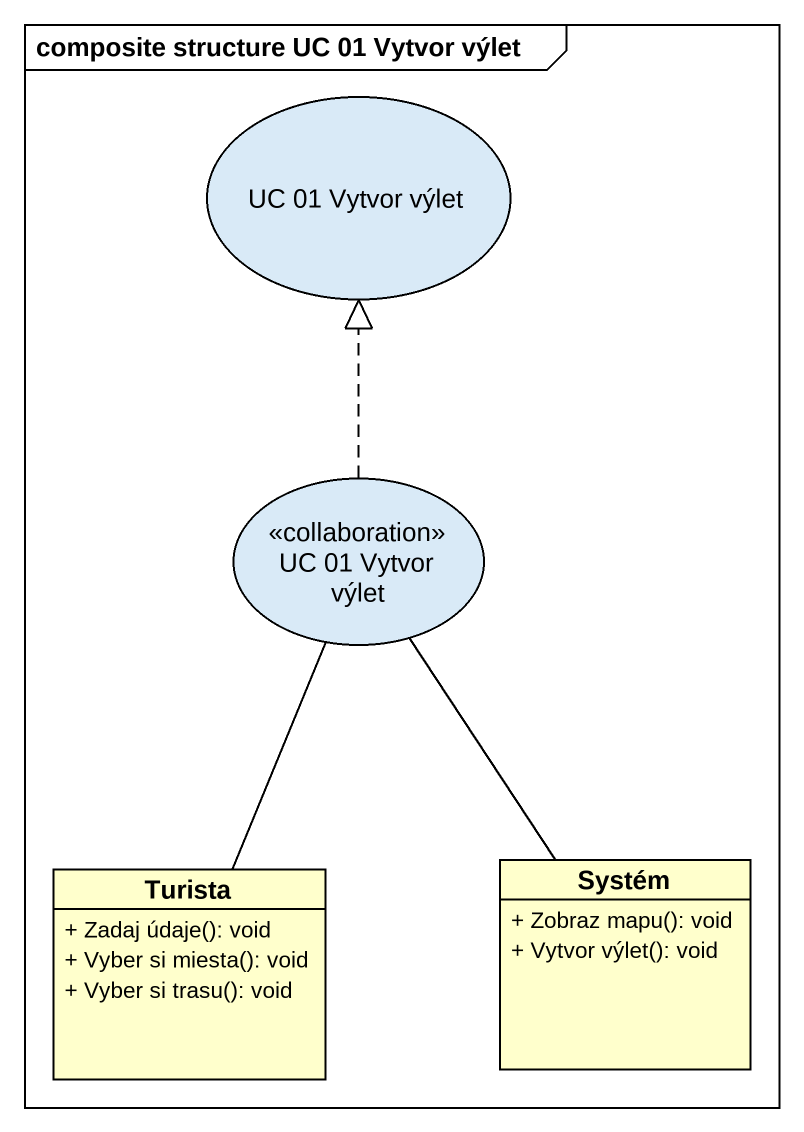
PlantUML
@startuml
mainframe composite structure UC 01 Vytvor výlet
allowmixing
hide circle
hide empty members
skinparam classAttributeIconSize 0
usecase "UC 01 Vytvor výlet" as UC_01_Vytvor_výlet
usecase "UC 01 Vytvor výlet" as UC_01_Vytvor_výlet_2 <<collaboration>>
class Turista {
  + Zadaj údaje(): void
  + Vyber si miesta(): void
  + Vyber si trasu(): void
}
class Systém {
  + Zobraz mapu(): void
  + Vytvor výlet(): void
}
UC_01_Vytvor_výlet_2 .up.|> UC_01_Vytvor_výlet
Turista -up- UC_01_Vytvor_výlet_2
Systém -up- UC_01_Vytvor_výlet_2
@enduml
